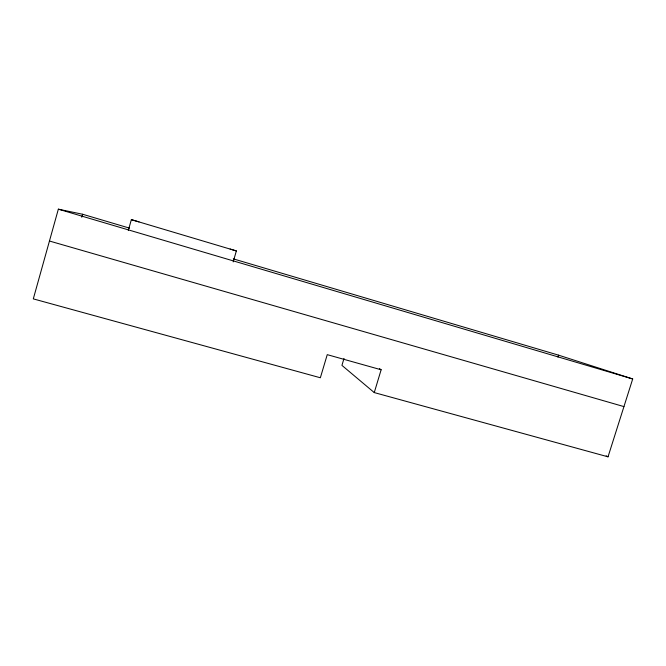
<?xml version="1.0" encoding="UTF-8"?>
<svg xmlns="http://www.w3.org/2000/svg" width="666" height="666" viewBox="0 0 666 666"><rect width="100%" height="100%" fill="white"/><g stroke="black" fill="none" stroke-linecap="round" stroke-linejoin="round"><path stroke-width="1" d="M129.512 228.13L82.617 214.252L58.35 209.174L33.3 298.876L320.354 377.764L327.247 354.653L381.135 369.772L374.259 392.582L608.025 456.826L632.7 378.962L558.541 355.153L233.275 258.858M81.776 217.241L82.617 214.252M128.313 230.394L131.36 219.647L139.028 221.895M233.183 261.896L236.363 250.94L230.12 249.042M344.014 358.433L341.933 365.376L374.259 392.582M557.942 357.076L558.541 355.153M49.45 241.025L623.942 406.601M58.35 209.174L632.7 378.962M131.36 219.647L236.363 250.94M606.185 455.86L608.025 456.826M379.454 368.614L381.135 369.772"/></g></svg>
